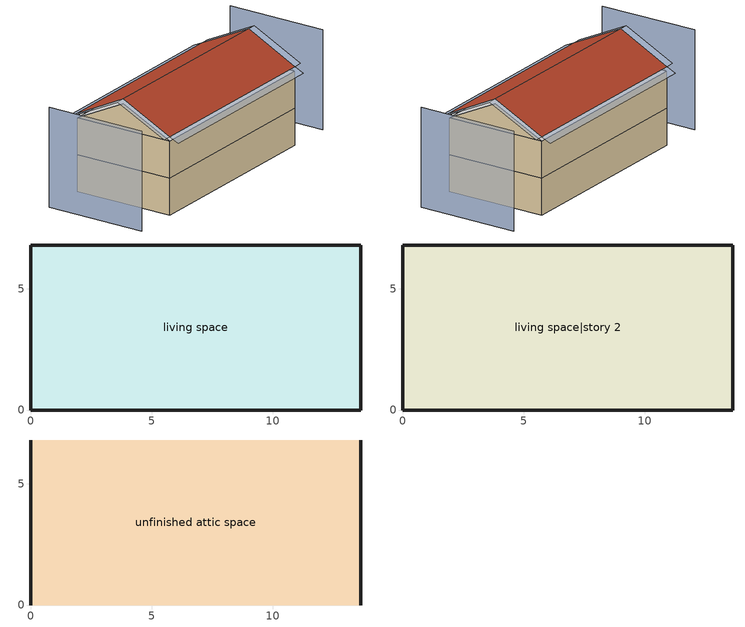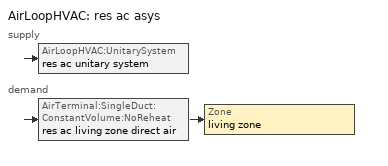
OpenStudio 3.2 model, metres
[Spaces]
living space
 floor foundation: 0,0 0,6.82 13.63,6.82 13.63,0 z0
 wall outside: 0,6.82 0,0 13.63,0 13.63,6.82 0,6.82 z0:2.44
living space|story 2
 floor to living space: 0,0 0,6.82 13.63,6.82 13.63,0 z2.44
 wall outside: 0,6.82 0,0 13.63,0 13.63,6.82 0,6.82 z2.44:4.88
unfinished attic space
 floor to living space|story 2: 0,6.82 13.63,6.82 13.63,0 0,0 z4.88
 wall outside: 0,3.41,6.58 0,6.82,4.88 0,0,4.88; 13.63,3.41,6.58 13.63,0,4.88 13.63,6.82,4.88
 roof outside: 13.63,3.41,6.89 0,3.41,6.89 0,0,5.18 13.63,0,5.18; 0,3.41,6.89 13.63,3.41,6.89 13.63,6.82,5.18 0,6.82,5.18
shading: -3.05,6.82 -3.05,0 / 16.68,0 16.68,6.82 z0:6.58; -0.61,6.82,5.18 -0.61,3.41,6.89 0,3.41,6.89 0,6.82,5.18; 14.24,3.41,6.89 14.24,6.82,5.18 13.63,6.82,5.18 13.63,3.41,6.89; 13.63,7.43,4.88 0,7.43,4.88 0,6.82,5.18 13.63,6.82,5.18; 14.24,0,5.18 14.24,3.41,6.89 13.63,3.41,6.89 13.63,0,5.18; -0.61,3.41,6.89 -0.61,0,5.18 0,0,5.18 0,3.41,6.89; 0,-0.61,4.88 13.63,-0.61,4.88 13.63,0,5.18 0,0,5.18
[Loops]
AirLoopHVAC 'res ac asys'
 supply: AirLoopHVAC:UnitarySystem 'res ac unitary system'
 demand: AirTerminal:SingleDuct:ConstantVolume:NoReheat 'res ac living zone direct air' > Zone 'living zone'
[Site]
Denver Intl Ap_CO_USA: Latitude {deg}=39.83; Longitude {deg}=-104.65; Time Zone {hr}=-7; Elevation {m}=1650
[ClimateZones]
Climate Zone Institution Name 1=Building America; Climate Zone Document Year 1=0; Climate Zone Value 1=Cold
[Site:WaterMainsTemperature]
Calculation Method=Correlation; Annual Average Outdoor Air Temperature {C}=10.8753; Maximum Difference In Monthly Average Outdoor Air Temperatures {deltaC}=23.1524
[Site:GroundTemperature:Deep]
10.8753, 10.8753, 10.8753, 10.8753, 10.8753, 10.8753, 10.8753, 10.8753, 10.8753, 10.8753, 10.8753, 10.8753
[Building]
Building 1: North Axis {deg}=180; Standards Number of Stories=2; Standards Number of Above Ground Stories=2; Standards Building Type=singlefamilydetached; Standards Number of Living Units=1
[ThermalZone] Use Ideal Air Loads=No
living zone; unfinished attic zone
[Sizing:Zone] Zone Cooling Design Supply Air Temperature Input Method=SupplyAirTemperature; Zone Cooling Design Supply Air Temperature {C}=14; Zone Cooling Design Supply Air Temperature Difference {deltaC}=11.11; Zone Heating Design Supply Air Temperature Input Method=SupplyAirTemperature; Zone Heating Design Supply Air Temperature {C}=40; Zone Heating Design Supply Air Temperature Difference {deltaC}=11.11; Zone Cooling Design Supply Air Humidity Ratio {kg-H2O/kg-air}=0.0085; Zone Heating Design Supply Air Humidity Ratio {kg-H2O/kg-air}=0.008; Cooling Design Air Flow Method=DesignDay; Heating Design Air Flow Method=DesignDay; Account for Dedicated Outdoor Air System=No; Dedicated Outdoor Air System Control Strategy=NeutralSupplyAir; Dedicated Outdoor Air Low Setpoint Temperature for Design {C}=autosize; Dedicated Outdoor Air High Setpoint Temperature for Design {C}=autosize
living zone; unfinished attic zone
[Zone equipment]
living zone: res ac living zone direct air
[Space]
Name | Space Type | Thermal Zone | Building Unit
living space; living space|story 2 | Space Type 1 | living zone | unit 1
unfinished attic space | Space Type 2 | unfinished attic zone
[SpaceType]
Name | Standards Space Type
Space Type 1 | living
Space Type 2 | unfinished attic
[BuildingUnit]
unit 1: Building Unit Type=Residential
[External:File]
8760.csv: File=8760.csv
[People:Definition] Number of People Calculation Method=People; Number of People {people}=1.32; Fraction Radiant=0.319734; Sensible Heat Fraction=0.573; Carbon Dioxide Generation Rate {m3/s-W}=0; Enable ASHRAE 55 Comfort Warnings=No; Mean Radiant Temperature Calculation Type=ZoneAveraged
res occupants|living space|story 2; res occupants|living space
[People] Number of People Schedule=occupants; Activity Level Schedule=res occupants activity schedule; Multiplier=1
Name | People Definition | Space or SpaceType
res occupants|living space|story 2 | res occupants|living space|story 2 | living space|story 2
res occupants|living space | res occupants|living space | living space
[Coil:Cooling:DX:SingleSpeed]
res ac cooling coil: Availability Schedule=Always On Discrete; Rated Total Cooling Capacity {W}=autosize; Rated Sensible Heat Ratio=0.740403; Rated COP {W/W}=3.95054; Rated Air Flow Rate {m3/s}=autosize; Rated Evaporator Fan Power Per Volume Flow Rate {W/(m3/s)}=773.391; Total Cooling Capacity Function of Temperature Curve=Cool-Cap-fT1; Total Cooling Capacity Function of Flow Fraction Curve=Cool-Cap-fFF1; Energy Input Ratio Function of Temperature Curve=Cool-EIR-fT1; Energy Input Ratio Function of Flow Fraction Curve=Cool-EIR-fFF1; Part Load Fraction Correlation Curve=Cool-PLF-fPLR1; Minimum Outdoor Dry-Bulb Temperature for Compressor Operation {C}=-25; Nominal Time for Condensate Removal to Begin {s}=1000; Ratio of Initial Moisture Evaporation Rate and Steady State Latent Capacity=1.5; Maximum Cycling Rate {cycles/hr}=3; Latent Capacity Time Constant {s}=45; Condenser Type=AirCooled; Evaporative Condenser Effectiveness=0; Evaporative Condenser Air Flow Rate {m3/s}=Autosize; Evaporative Condenser Pump Rated Power Consumption {W}=Autosize; Crankcase Heater Capacity {W}=0; Maximum Outdoor Dry-Bulb Temperature for Crankcase Heater Operation {C}=12.7778; Basin Heater Capacity {W/K}=0; Basin Heater Setpoint Temperature {C}=10
[Fan:OnOff]
res ac clg supply fan: Availability Schedule=Always On Discrete; Fan Total Efficiency=0.75; Pressure Rise {Pa}=794.58; Maximum Flow Rate {m3/s}=autosize; Motor Efficiency=1; Motor In Airstream Fraction=1; Fan Power Ratio Function of Speed Ratio Curve=Fan On Off Power Curve; Fan Efficiency Ratio Function of Speed Ratio Curve=Fan On Off Efficiency Curve
[AirLoopHVAC:UnitarySystem]
res ac unitary system: Control Type=Load; Controlling Zone or Thermostat Location=living zone; Dehumidification Control Type=None; Availability Schedule=Always On Discrete; Supply Fan=res ac clg supply fan; Fan Placement=BlowThrough; Supply Air Fan Operating Mode Schedule=Always Off Discrete; DX Heating Coil Sizing Ratio=1; Cooling Coil=res ac cooling coil; Use DOAS DX Cooling Coil=No; DOAS DX Cooling Coil Leaving Minimum Air Temperature {C}=2; Latent Load Control=SensibleOnlyLoadControl; Supply Air Flow Rate During Cooling Operation {m3/s}=Autosize; Supply Air Flow Rate During Heating Operation {m3/s}=0; Supply Air Flow Rate When No Cooling or Heating is Required {m3/s}=0; Maximum Supply Air Temperature {C}=48.8889; Maximum Outdoor Dry-Bulb Temperature for Supplemental Heater Operation {C}=21; Maximum Cycling Rate {cycles/hr}=2.5; Heat Pump Time Constant {s}=60; Fraction of On-Cycle Power Use=0.01; Heat Pump Fan Delay Time {s}=60; Ancilliary On-Cycle Electric Power {W}=0; Ancilliary Off-Cycle Electric Power {W}=0
[AirLoopHVAC]
res ac asys: Availability Schedule=Always On Discrete; Design Supply Air Flow Rate {m3/s}=autosize; Design Return Air Flow Fraction of Supply Air Flow=1
[Sizing:System]
res ac asys: Type of Load to Size On=Sensible; Design Outdoor Air Flow Rate {m3/s}=Autosize; Central Heating Maximum System Air Flow Ratio=0.3; Preheat Design Temperature {C}=7; Preheat Design Humidity Ratio {kg-H2O/kg-Air}=0.008; Precool Design Temperature {C}=12.8; Precool Design Humidity Ratio {kg-H2O/kg-Air}=0.008; Central Cooling Design Supply Air Temperature {C}=12.8; Central Heating Design Supply Air Temperature {C}=16.7; Sizing Option=NonCoincident; 100% Outdoor Air in Cooling=Yes; 100% Outdoor Air in Heating=Yes; Central Cooling Design Supply Air Humidity Ratio {kg-H2O/kg-Air}=0.0085; Central Heating Design Supply Air Humidity Ratio {kg-H2O/kg-Air}=0.008; Cooling Design Air Flow Method=DesignDay; Cooling Design Air Flow Rate {m3/s}=0; Heating Design Air Flow Method=DesignDay; Heating Design Air Flow Rate {m3/s}=0; System Outdoor Air Method=ZoneSum; Zone Maximum Outdoor Air Fraction=1; Cooling Supply Air Flow Rate Per Floor Area {m3/s-m2}=0.00996765; Cooling Fraction of Autosized Cooling Supply Air Flow Rate=1; Cooling Supply Air Flow Rate Per Unit Cooling Capacity {m3/s-W}=3.94755e-05; Heating Supply Air Flow Rate Per Floor Area {m3/s-m2}=0.00996765; Heating Fraction of Autosized Heating Supply Air Flow Rate=1; Heating Fraction of Autosized Cooling Supply Air Flow Rate=1; Heating Supply Air Flow Rate Per Unit Heating Capacity {m3/s-W}=3.15882e-05; Cooling Design Capacity Method=CoolingDesignCapacity; Cooling Design Capacity {W}=autosize; Cooling Design Capacity Per Floor Area {W/m2}=234.7; Fraction of Autosized Cooling Design Capacity=1; Heating Design Capacity Method=HeatingDesignCapacity; Heating Design Capacity {W}=autosize; Heating Design Capacity Per Floor Area {W/m2}=157; Fraction of Autosized Heating Design Capacity=1; Central Cooling Capacity Control Method=OnOff
[AirTerminal:SingleDuct:ConstantVolume:NoReheat]
res ac living zone direct air: Availability Schedule=Always On Discrete; Maximum Air Flow Rate {m3/s}=AutoSize
[Schedule:File]
occupants: External File=8760.csv; Column Number=1; Rows to Skip at Top=1; Number of Hours of Data=8760; Minutes per Item=60
[Schedule:Constant]
Name | Value
res occupants activity schedule | 112.539
Always On Discrete | 1
Always Off Discrete | 0
[Curve:Biquadratic] Minimum Value of x=13.88; Maximum Value of x=23.88; Minimum Value of y=18.33; Maximum Value of y=51.66
Name | Coefficient1 Constant | Coefficient2 x | Coefficient3 x**2 | Coefficient4 y | Coefficient5 y**2 | Coefficient6 x*y
Cool-Cap-fT1 | 1.5509 | -0.0750501 | 0.00309714 | 0.00240111 | -5.0544e-05 | -0.000427281
Cool-EIR-fT1 | -0.304283 | 0.118048 | -0.00342467 | -0.00626191 | 0.000695427 | -0.000469975
[Curve:Quadratic] Minimum Value of x=0
Name | Coefficient1 Constant | Coefficient2 x | Coefficient3 x**2 | Maximum Value of x | Minimum Curve Output | Maximum Curve Output
Cool-PLF-fPLR1 | 0.93 | 0.07 | 0 | 1 | 0.7 | 1
Cool-Cap-fFF1 | 0.718605 | 0.4101 | -0.128705 | 2 | 0 | 2
Cool-EIR-fFF1 | 1.323 | -0.477711 | 0.154712 | 2 | 0 | 2
[Curve:Exponent]
Fan On Off Power Curve: Coefficient1 Constant=1; Coefficient2 Constant=0; Coefficient3 Constant=0; Minimum Value of x=0; Maximum Value of x=1
[Curve:Cubic]
Fan On Off Efficiency Curve: Coefficient1 Constant=1; Coefficient2 x=0; Coefficient3 x**2=0; Coefficient4 x**3=0; Minimum Value of x=0; Maximum Value of x=1
